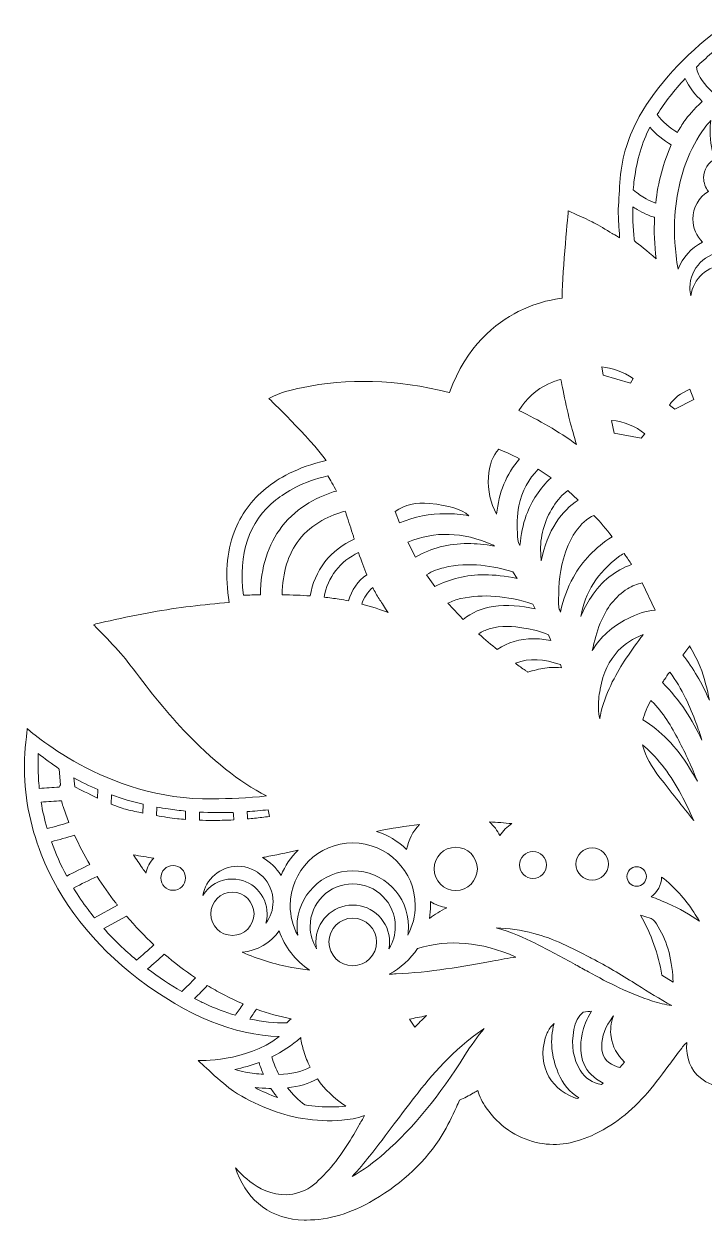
# Model space of a CAD drawing. Header units: millimetres. Extents: x -1149 to 2186, y 108 to 662.
# Drawn here: x 1550 to 1858, y 114 to 656 of the extents above; entities that cross this region are included whole.
import ezdxf

# ---------------------------------------------------------------- set-up
doc = ezdxf.new("R2010")
doc.units = ezdxf.units.MM
doc.header["$MEASUREMENT"] = 0
doc.layers.add('Layer 1', color=7, linetype='Continuous')

msp = doc.modelspace()

# ---------------------------------------------------------------- linework, layer by layer
at = {"layer": 'Layer 1', "lineweight": 0}
for points, knots in [([(2185.58, 320.65), (2185.58, 320.7), (2185.57, 320.75), (2185.56, 320.82), (2185.64, 325.42), (2184.24, 336.42), (2184.24, 336.42), (2184.24, 336.42), (2148.69, 303.7), (2100.36, 304.63), (2092.65, 304.78), (2084.44, 304.92), (2075.96, 305.91), (2088.48, 312.51), (2100.4, 321.99), (2113.33, 335.62), (2122.18, 344.94), (2130.08, 355.3), (2137.73, 365.32), (2137.73, 365.32), (2138.96, 366.93), (2138.96, 366.93), (2143.15, 372.42), (2154.19, 383.46), (2154.19, 383.46), (2153.97, 383.76), (2148.59, 384.88), (2146.77, 385.3), (2140.42, 386.76), (2134.04, 388.04), (2127.63, 389.18), (2116.08, 391.21), (2104.47, 392.7), (2092.8, 393.5), (2094.75, 405.52), (2094.01, 416.25), (2090.57, 425.41), (2087.64, 433.22), (2082.75, 439.93), (2076.04, 445.34), (2070.91, 449.48), (2062.09, 454.92), (2048.86, 457.79), (2056.45, 468.4), (2074.79, 485.87), (2074.79, 485.87), (2074.79, 485.87), (2074.5, 486.03), (2074.5, 486.03), (2069.8, 488.69), (2064.64, 489.8), (2060.1, 490.77), (2039.22, 495.24), (2017.31, 494.57), (1993.13, 488.71), (1993.13, 488.71), (1993.08, 488.71), (1993.01, 488.7), (1985.46, 509.75), (1971.96, 520.22), (1961.87, 525.3), (1952.67, 529.94), (1944.72, 531.04), (1942.02, 531.29), (1942.02, 531.57), (1942.02, 531.82), (1942.05, 532.03), (1942.03, 532.03), (1942.02, 532.04), (1942.01, 532.04), (1941.83, 544.13), (1939.22, 570.9), (1939.22, 570.9), (1939.22, 570.9), (1931.56, 567.55), (1928.46, 565.93), (1928.46, 565.93), (1927.68, 565.52), (1927.68, 565.52), (1925.5, 564.39), (1922.21, 562.4), (1919.3, 560.66), (1919.03, 560.49), (1918.76, 560.33), (1918.5, 560.17), (1918.5, 560.17), (1916.44, 558.94), (1915.98, 558.67), (1916.05, 559.57), (1916.14, 561.12), (1916.3, 563.85), (1916.47, 566.78), (1916.66, 570.52), (1916.59, 571.73), (1916.4, 575.25), (1916.19, 579.17), (1915.89, 583.12), (1915.89, 583.17), (1915.89, 583.23), (1915.88, 583.28), (1915.82, 584.03), (1915.77, 584.78), (1915.7, 585.53), (1914.86, 595.59), (1911.96, 605.03), (1907.06, 613.58), (1898.66, 628.24), (1886.92, 641.14), (1871.17, 653), (1870.75, 653.31), (1868.09, 655.56), (1868.09, 655.56), (1868.09, 655.56), (1865.42, 653.31), (1865.01, 653), (1849.26, 641.14), (1837.52, 628.24), (1829.11, 613.58), (1824.22, 605.03), (1821.31, 595.59), (1820.47, 585.53), (1820.07, 580.78), (1819.81, 575.97), (1819.58, 571.73), (1819.52, 570.52), (1819.7, 566.78), (1819.87, 563.85), (1820.03, 561.12), (1820.12, 559.57), (1820.19, 558.67), (1819.74, 558.94), (1817.68, 560.17), (1817.68, 560.17), (1817.41, 560.33), (1817.14, 560.49), (1816.87, 560.66), (1813.97, 562.4), (1810.67, 564.39), (1808.49, 565.52), (1808.49, 565.52), (1807.72, 565.93), (1807.72, 565.93), (1804.61, 567.55), (1796.95, 570.9), (1796.95, 570.9), (1796.95, 570.9), (1794.35, 544.13), (1794.17, 532.04), (1794.15, 532.04), (1794.14, 532.03), (1794.13, 532.03), (1794.15, 531.82), (1794.16, 531.57), (1794.16, 531.29), (1791.45, 531.04), (1783.51, 529.94), (1774.3, 525.3), (1764.22, 520.22), (1750.72, 509.75), (1743.17, 488.7), (1743.09, 488.71), (1743.04, 488.71), (1743.04, 488.71), (1718.86, 494.57), (1696.95, 495.24), (1676.08, 490.77), (1671.53, 489.8), (1666.38, 488.69), (1661.68, 486.03), (1661.68, 486.03), (1661.39, 485.87), (1661.39, 485.87), (1661.39, 485.87), (1679.72, 468.4), (1687.32, 457.79), (1674.09, 454.92), (1665.26, 449.48), (1660.14, 445.34), (1653.43, 439.93), (1648.54, 433.22), (1645.6, 425.41), (1642.16, 416.25), (1641.42, 405.52), (1643.37, 393.5), (1631.7, 392.7), (1620.09, 391.21), (1608.55, 389.18), (1602.14, 388.04), (1595.75, 386.76), (1589.41, 385.3), (1587.58, 384.88), (1582.2, 383.76), (1581.99, 383.46), (1581.99, 383.46), (1593.02, 372.42), (1597.22, 366.93), (1597.22, 366.93), (1598.44, 365.32), (1598.44, 365.32), (1606.09, 355.3), (1613.99, 344.94), (1622.84, 335.62), (1635.77, 321.99), (1647.69, 312.51), (1660.21, 305.91), (1651.73, 304.92), (1643.53, 304.78), (1635.81, 304.63), (1587.49, 303.7), (1551.94, 336.42), (1551.94, 336.42), (1551.94, 336.42), (1550.53, 325.42), (1550.61, 320.82), (1550.6, 320.75), (1550.6, 320.7), (1550.6, 320.65), (1550.4, 306.84), (1552.97, 293.01), (1558.25, 279.56), (1566.66, 258.14), (1581.89, 238.59), (1602.3, 223.02), (1624.29, 206.26), (1645.73, 197.5), (1666.07, 196.96), (1650.78, 185.17), (1629.36, 186.14), (1629.36, 186.14), (1629.36, 186.14), (1640.34, 175.48), (1645.3, 172.28), (1655.26, 165.85), (1665.83, 161.66), (1676.71, 159.84), (1682.61, 158.84), (1688.57, 158.6), (1694.44, 159.1), (1697.62, 159.37), (1701.26, 159.84), (1704.63, 161.15), (1703.77, 159.62), (1702.95, 158.15), (1702.12, 156.69), (1698.02, 149.45), (1693.39, 141.86), (1687.3, 135.38), (1684.25, 132.14), (1681.26, 129.03), (1677.75, 127.4), (1662.48, 120.34), (1650.1, 133.43), (1647.85, 135.75), (1647.85, 135.75), (1646.16, 137.5), (1646.16, 137.5), (1646.16, 137.5), (1647.04, 135.23), (1647.04, 135.23), (1649.61, 128.66), (1653.43, 123.49), (1658.38, 119.86), (1663.61, 116.03), (1669.99, 114.01), (1677.34, 113.87), (1677.68, 113.86), (1678.02, 113.86), (1678.36, 113.86), (1688.46, 113.86), (1698.47, 116.85), (1708.92, 122.99), (1722.14, 130.76), (1732.53, 140.67), (1739.82, 152.45), (1742.3, 156.46), (1744.32, 160.83), (1746.27, 165.05), (1746.76, 166.1), (1747.25, 167.16), (1747.74, 168.21), (1749.94, 169.14), (1751.91, 170.15), (1753.75, 171.28), (1754.01, 171.44), (1754.31, 171.6), (1754.63, 171.78), (1755.05, 172.02), (1755.51, 172.27), (1755.96, 172.56), (1756.73, 169.84), (1758.02, 167.2), (1759.8, 164.68), (1765.58, 156.49), (1773.19, 151.23), (1782.41, 149.06), (1790.5, 147.15), (1798.67, 148.14), (1807.38, 152.07), (1817.09, 156.46), (1825.69, 163.06), (1832.94, 171.68), (1836.59, 176.01), (1840.02, 180.64), (1843.34, 185.11), (1844.97, 187.3), (1846.65, 189.57), (1848.34, 191.77), (1848.85, 192.44), (1849.43, 193.07), (1850.17, 193.87), (1850.3, 194.02), (1850.44, 194.16), (1850.58, 194.32), (1850.2, 187.1), (1852.2, 181.96), (1856.81, 178.22), (1859.95, 175.67), (1863.61, 174.35), (1867.67, 174.29), (1867.67, 174.29), (1868.01, 174.29), (1868.01, 174.29), (1868.01, 174.29), (1868.01, 174.29), (1868.01, 174.29), (1868.01, 174.29), (1868.09, 174.29), (1868.09, 174.29), (1868.09, 174.29), (1868.16, 174.29), (1868.16, 174.29), (1868.16, 174.29), (1868.16, 174.29), (1868.16, 174.29), (1868.16, 174.29), (1868.51, 174.29), (1868.51, 174.29), (1872.57, 174.35), (1876.22, 175.67), (1879.36, 178.22), (1883.97, 181.96), (1885.97, 187.1), (1885.59, 194.32), (1885.73, 194.16), (1885.87, 194.02), (1886, 193.87), (1886.74, 193.07), (1887.32, 192.44), (1887.84, 191.77), (1889.52, 189.57), (1891.21, 187.3), (1892.83, 185.11), (1896.15, 180.64), (1899.59, 176.01), (1903.23, 171.68), (1910.49, 163.06), (1919.09, 156.46), (1928.8, 152.07), (1937.51, 148.14), (1945.67, 147.15), (1953.76, 149.06), (1962.98, 151.23), (1970.59, 156.49), (1976.37, 164.68), (1978.15, 167.2), (1979.44, 169.84), (1980.21, 172.56), (1980.66, 172.27), (1981.12, 172.02), (1981.55, 171.78), (1981.87, 171.6), (1982.16, 171.44), (1982.42, 171.28), (1984.27, 170.15), (1986.23, 169.14), (1988.43, 168.21), (1988.93, 167.16), (1989.41, 166.1), (1989.9, 165.05), (1991.86, 160.83), (1993.88, 156.46), (1996.36, 152.45), (2003.64, 140.67), (2014.04, 130.76), (2027.26, 122.99), (2037.71, 116.85), (2047.72, 113.86), (2057.82, 113.86), (2058.15, 113.86), (2058.49, 113.86), (2058.83, 113.87), (2066.19, 114.01), (2072.56, 116.03), (2077.79, 119.86), (2082.75, 123.49), (2086.56, 128.66), (2089.13, 135.23), (2089.13, 135.23), (2090.02, 137.5), (2090.02, 137.5), (2090.02, 137.5), (2088.32, 135.75), (2088.32, 135.75), (2086.07, 133.43), (2073.69, 120.34), (2058.42, 127.4), (2054.91, 129.03), (2051.93, 132.14), (2048.87, 135.38), (2042.78, 141.86), (2038.15, 149.45), (2034.06, 156.69), (2033.23, 158.15), (2032.41, 159.62), (2031.55, 161.15), (2034.92, 159.84), (2038.55, 159.37), (2041.74, 159.1), (2047.6, 158.6), (2053.57, 158.84), (2059.46, 159.84), (2070.34, 161.66), (2080.91, 165.85), (2090.88, 172.28), (2095.84, 175.48), (2106.81, 186.14), (2106.81, 186.14), (2106.81, 186.14), (2085.39, 185.17), (2070.11, 196.96), (2090.44, 197.5), (2111.88, 206.26), (2133.87, 223.02), (2154.28, 238.59), (2169.51, 258.14), (2177.92, 279.56), (2183.2, 293.01), (2185.78, 306.84), (2185.58, 320.65)], [0, 0, 0, 0, 1, 1, 1, 2, 2, 2, 3, 3, 3, 4, 4, 4, 5, 5, 5, 6, 6, 6, 7, 7, 7, 8, 8, 8, 9, 9, 9, 10, 10, 10, 11, 11, 11, 12, 12, 12, 13, 13, 13, 14, 14, 14, 15, 15, 15, 16, 16, 16, 17, 17, 17, 18, 18, 18, 19, 19, 19, 20, 20, 20, 21, 21, 21, 22, 22, 22, 23, 23, 23, 24, 24, 24, 25, 25, 25, 26, 26, 26, 27, 27, 27, 28, 28, 28, 29, 29, 29, 30, 30, 30, 31, 31, 31, 32, 32, 32, 33, 33, 33, 34, 34, 34, 35, 35, 35, 36, 36, 36, 37, 37, 37, 38, 38, 38, 39, 39, 39, 40, 40, 40, 41, 41, 41, 42, 42, 42, 43, 43, 43, 44, 44, 44, 45, 45, 45, 46, 46, 46, 47, 47, 47, 48, 48, 48, 49, 49, 49, 50, 50, 50, 51, 51, 51, 52, 52, 52, 53, 53, 53, 54, 54, 54, 55, 55, 55, 56, 56, 56, 57, 57, 57, 58, 58, 58, 59, 59, 59, 60, 60, 60, 61, 61, 61, 62, 62, 62, 63, 63, 63, 64, 64, 64, 65, 65, 65, 66, 66, 66, 67, 67, 67, 68, 68, 68, 69, 69, 69, 70, 70, 70, 71, 71, 71, 72, 72, 72, 73, 73, 73, 74, 74, 74, 75, 75, 75, 76, 76, 76, 77, 77, 77, 78, 78, 78, 79, 79, 79, 80, 80, 80, 81, 81, 81, 82, 82, 82, 83, 83, 83, 84, 84, 84, 85, 85, 85, 86, 86, 86, 87, 87, 87, 88, 88, 88, 89, 89, 89, 90, 90, 90, 91, 91, 91, 92, 92, 92, 93, 93, 93, 94, 94, 94, 95, 95, 95, 96, 96, 96, 97, 97, 97, 98, 98, 98, 99, 99, 99, 100, 100, 100, 101, 101, 101, 102, 102, 102, 103, 103, 103, 104, 104, 104, 105, 105, 105, 106, 106, 106, 107, 107, 107, 108, 108, 108, 109, 109, 109, 110, 110, 110, 111, 111, 111, 112, 112, 112, 113, 113, 113, 114, 114, 114, 115, 115, 115, 116, 116, 116, 117, 117, 117, 118, 118, 118, 119, 119, 119, 120, 120, 120, 121, 121, 121, 122, 122, 122, 123, 123, 123, 124, 124, 124, 125, 125, 125, 126, 126, 126, 127, 127, 127, 128, 128, 128, 129, 129, 129, 130, 130, 130, 131, 131, 131, 132, 132, 132, 133, 133, 133, 134, 134, 134, 135, 135, 135, 136, 136, 136, 137, 137, 137, 138, 138, 138, 139, 139, 139, 140, 140, 140, 141, 141, 141, 142, 142, 142, 143, 143, 143, 144, 144, 144, 145, 145, 145, 146, 146, 146, 146]), ([(1861.82, 642.34), (1863.58, 643.88), (1865.57, 645.33), (1867.49, 646.73), (1867.68, 646.88), (1867.89, 647.02), (1868.09, 647.17), (1868.29, 647.02), (1868.49, 646.87), (1868.69, 646.73), (1870.61, 645.33), (1872.59, 643.88), (1874.35, 642.34), (1877.32, 639.74), (1880.13, 637.11), (1882.72, 634.53), (1882.47, 632.24), (1880.52, 630.21), (1879.08, 628.71), (1877.69, 627.27), (1876.13, 625.65), (1874.4, 624.44), (1873.14, 625.61), (1872.15, 626.5), (1871.63, 626.96), (1869.2, 629.13), (1868.94, 629.36), (1868.09, 629.36), (1867.23, 629.36), (1866.98, 629.13), (1864.54, 626.96), (1864, 626.47), (1863.18, 625.73), (1862.16, 624.8), (1858.78, 628.01), (1855.6, 631.53), (1854.94, 635.99), (1857.11, 638.1), (1859.42, 640.24), (1861.82, 642.34)], [0, 0, 0, 0, 1, 1, 1, 2, 2, 2, 3, 3, 3, 4, 4, 4, 5, 5, 5, 6, 6, 6, 7, 7, 7, 8, 8, 8, 9, 9, 9, 10, 10, 10, 11, 11, 11, 12, 12, 12, 13, 13, 13, 13]), ([(1849.88, 630.84), (1851.57, 626.8), (1854.63, 623.38), (1857.61, 620.49), (1853.7, 616.67), (1851.05, 613.76), (1849.73, 611.82), (1848.55, 610.07), (1847.42, 608.25), (1846.38, 606.37), (1843.05, 608.51), (1839.51, 611.08), (1837.21, 614.55), (1840.71, 620.11), (1844.87, 625.46), (1849.88, 630.84)], [0, 0, 0, 0, 1, 1, 1, 2, 2, 2, 3, 3, 3, 4, 4, 4, 5, 5, 5, 5]), ([(1826.82, 584.98), (1828.01, 594.04), (1830.31, 601.83), (1833.85, 608.74), (1836.65, 605.5), (1840.13, 602.98), (1843.57, 600.76), (1839.95, 592.74), (1837.58, 583.87), (1836.52, 574.37), (1835.06, 574.93), (1833.62, 575.59), (1832.24, 576.34), (1830.22, 577.44), (1828.25, 578.8), (1826.37, 580.4), (1826.49, 582.05), (1826.64, 583.55), (1826.82, 584.98)], [0, 0, 0, 0, 1, 1, 1, 2, 2, 2, 3, 3, 3, 4, 4, 4, 5, 5, 5, 6, 6, 6, 6]), ([(1863.47, 594.53), (1860.31, 592.84), (1858.25, 589.48), (1858.25, 585.85), (1858.25, 583.58), (1859.01, 581.45), (1860.39, 579.72), (1856.07, 577.07), (1853.35, 572.27), (1853.35, 567.15), (1853.35, 563.24), (1854.97, 559.42), (1857.75, 556.66), (1852.61, 554.08), (1848.68, 549.72), (1846.65, 544.43), (1845.93, 548.62), (1845.45, 552.69), (1845.22, 556.59), (1844.46, 569.51), (1846.14, 581.61), (1850.22, 592.54), (1852.51, 598.68), (1855.32, 604.01), (1858.58, 608.36), (1859.45, 609.52), (1860.41, 610.67), (1861.48, 611.85), (1861.29, 610.28), (1861.2, 608.63), (1861.2, 606.95), (1861.2, 601.99), (1862.04, 597.47), (1863.47, 594.53)], [0, 0, 0, 0, 1, 1, 1, 2, 2, 2, 3, 3, 3, 4, 4, 4, 5, 5, 5, 6, 6, 6, 7, 7, 7, 8, 8, 8, 9, 9, 9, 10, 10, 10, 11, 11, 11, 11]), ([(1826.12, 572.74), (1826.78, 572.29), (1827.46, 571.87), (1828.13, 571.47), (1829.48, 570.67), (1830.89, 569.95), (1832.32, 569.32), (1833.12, 568.97), (1833.95, 568.64), (1834.79, 568.34), (1835.15, 568.21), (1835.51, 568.09), (1835.86, 567.97), (1835.91, 567.92), (1835.96, 567.87), (1836.01, 567.83), (1835.72, 561.75), (1835.95, 555.48), (1836.7, 549.14), (1832.69, 552.9), (1828.94, 555.72), (1826.87, 557.26), (1826.81, 557.99), (1826.75, 558.71), (1826.69, 559.38), (1826.69, 559.38), (1826.68, 559.47), (1826.68, 559.47), (1826.43, 562.14), (1826.18, 564.91), (1826.14, 567.58), (1826.12, 569.14), (1826.11, 570.91), (1826.12, 572.74)], [0, 0, 0, 0, 1, 1, 1, 2, 2, 2, 3, 3, 3, 4, 4, 4, 5, 5, 5, 6, 6, 6, 7, 7, 7, 8, 8, 8, 9, 9, 9, 10, 10, 10, 11, 11, 11, 11]), ([(1868.09, 546.26), (1860.05, 546.26), (1853.41, 540.21), (1852.48, 532.42), (1852.18, 533.64), (1852.03, 534.89), (1852.03, 536.16), (1852.03, 545.01), (1859.24, 552.21), (1868.09, 552.21), (1876.94, 552.21), (1884.14, 545.01), (1884.14, 536.16), (1884.14, 534.89), (1883.99, 533.64), (1883.7, 532.42), (1882.76, 540.21), (1876.12, 546.26), (1868.09, 546.26)], [0, 0, 0, 0, 1, 1, 1, 2, 2, 2, 3, 3, 3, 4, 4, 4, 5, 5, 5, 6, 6, 6, 6]), ([(1826.39, 494.92), (1826.39, 494.92), (1825.18, 492.93), (1825.18, 492.93), (1825.18, 492.93), (1812.72, 496.46), (1812.72, 496.46), (1812.72, 496.46), (1812.15, 500.26), (1812.15, 500.26), (1816.5, 499.58), (1821.75, 498.28), (1826.39, 494.92)], [0, 0, 0, 0, 1, 1, 1, 2, 2, 2, 3, 3, 3, 4, 4, 4, 4]), ([(1788.05, 492.6), (1789.86, 493.44), (1791.71, 494.08), (1793.57, 494.53), (1793.91, 492.89), (1794.25, 491.24), (1794.58, 489.62), (1795.52, 485.06), (1796.48, 480.34), (1797.67, 475.71), (1798.56, 472.25), (1799.55, 468.88), (1800.7, 465.08), (1792.4, 471.07), (1783.81, 476.13), (1774.53, 480.5), (1777.96, 485.96), (1782.5, 490.03), (1788.05, 492.6)], [0, 0, 0, 0, 1, 1, 1, 2, 2, 2, 3, 3, 3, 4, 4, 4, 5, 5, 5, 6, 6, 6, 6]), ([(1852.03, 490.13), (1852.03, 490.13), (1853.8, 485.44), (1853.8, 485.44), (1853.8, 485.44), (1845.22, 481.09), (1845.22, 481.09), (1845.22, 481.09), (1842.76, 482.93), (1842.76, 482.93), (1844.9, 486.11), (1847.82, 488.37), (1852.03, 490.13)], [0, 0, 0, 0, 1, 1, 1, 2, 2, 2, 3, 3, 3, 4, 4, 4, 4]), ([(1829.99, 468.01), (1829.99, 468.01), (1817.77, 470.23), (1817.77, 470.23), (1817.77, 470.23), (1816.51, 476.03), (1816.51, 476.03), (1822.37, 475.42), (1827.32, 473.43), (1831.59, 469.98), (1831.59, 469.98), (1829.99, 468.01), (1829.99, 468.01)], [0, 0, 0, 0, 1, 1, 1, 2, 2, 2, 3, 3, 3, 4, 4, 4, 4]), ([(1760.75, 450.31), (1761.08, 455.63), (1762.81, 460.28), (1765.41, 462.93), (1768.16, 461.9), (1770.99, 460.59), (1774.84, 458.56), (1768.82, 451.56), (1765.42, 443.33), (1764.5, 433.52), (1761.7, 438.55), (1760.38, 444.41), (1760.75, 450.31)], [0, 0, 0, 0, 1, 1, 1, 2, 2, 2, 3, 3, 3, 4, 4, 4, 4]), ([(1657.51, 397.05), (1654.98, 397.01), (1652.41, 396.93), (1649.84, 396.81), (1647.31, 415.58), (1652.23, 430.1), (1664.46, 439.97), (1668.86, 443.52), (1676.51, 448.26), (1688.08, 450.88), (1689.1, 449.13), (1690.66, 446.38), (1691.93, 444.03), (1684.45, 441.82), (1674.49, 437.26), (1667.23, 427.92), (1660.9, 419.79), (1657.63, 409.4), (1657.51, 397.05)], [0, 0, 0, 0, 1, 1, 1, 2, 2, 2, 3, 3, 3, 4, 4, 4, 5, 5, 5, 6, 6, 6, 6]), ([(1777.93, 433.02), (1776.37, 428.79), (1775.44, 424.39), (1775.07, 419.38), (1774.38, 420.57), (1774.02, 421.84), (1773.95, 423.21), (1773.71, 428.34), (1773.59, 432.94), (1774.55, 437.35), (1776.01, 444.02), (1778.9, 449.45), (1783.37, 453.9), (1783.37, 453.9), (1789.13, 450.06), (1789.13, 450.06), (1784.05, 445.23), (1780.37, 439.64), (1777.93, 433.02)], [0, 0, 0, 0, 1, 1, 1, 2, 2, 2, 3, 3, 3, 4, 4, 4, 5, 5, 5, 6, 6, 6, 6]), ([(1791.48, 429.82), (1788.27, 424.87), (1786.03, 419.16), (1784.68, 412.48), (1784.58, 413.66), (1784.5, 414.78), (1784.44, 415.86), (1784.03, 423.2), (1785.96, 430.3), (1790.17, 436.98), (1792.1, 440.03), (1794.24, 442.43), (1796.7, 444.28), (1796.7, 444.28), (1801.49, 439.94), (1801.49, 439.94), (1797.57, 437.47), (1794.29, 434.14), (1791.48, 429.82)], [0, 0, 0, 0, 1, 1, 1, 2, 2, 2, 3, 3, 3, 4, 4, 4, 5, 5, 5, 6, 6, 6, 6]), ([(1733.96, 438.41), (1743.58, 437.35), (1748.23, 436.01), (1751.95, 432.81), (1748.4, 433.44), (1744.91, 433.76), (1741.52, 433.76), (1734.26, 433.76), (1727.36, 432.4), (1720.47, 429.62), (1720.47, 429.62), (1718.47, 434.82), (1718.47, 434.82), (1722.9, 437.85), (1728.11, 439.06), (1733.96, 438.41)], [0, 0, 0, 0, 1, 1, 1, 2, 2, 2, 3, 3, 3, 4, 4, 4, 5, 5, 5, 5]), ([(1696.23, 434.13), (1696.25, 433.91), (1696.3, 433.69), (1696.38, 433.48), (1697.51, 430.24), (1698.57, 426.84), (1699.6, 423.54), (1699.6, 423.54), (1699.61, 423.49), (1699.61, 423.49), (1699.75, 423.05), (1699.9, 422.6), (1700.04, 422.15), (1694.84, 419.94), (1690.26, 416.42), (1686.74, 411.93), (1683.21, 407.41), (1680.9, 402.09), (1680.04, 396.51), (1676.05, 396.8), (1671.88, 396.97), (1667.36, 397.05), (1667.48, 407.15), (1670.05, 415.5), (1675, 421.87), (1680.99, 429.57), (1689.54, 433.21), (1695.96, 434.93), (1696.05, 434.66), (1696.14, 434.39), (1696.23, 434.13)], [0, 0, 0, 0, 1, 1, 1, 2, 2, 2, 3, 3, 3, 4, 4, 4, 5, 5, 5, 6, 6, 6, 7, 7, 7, 8, 8, 8, 9, 9, 9, 10, 10, 10, 10]), ([(1808.53, 433.01), (1811.5, 429.94), (1814.2, 426.76), (1816.74, 423.35), (1809.07, 418.37), (1803.34, 412.38), (1799.24, 405.07), (1796.51, 400.2), (1794.63, 395.09), (1793.42, 389.2), (1793.29, 389.48), (1793.17, 389.75), (1793.06, 390.02), (1792.75, 390.72), (1792.57, 391.63), (1792.57, 392.57), (1792.51, 398.96), (1792.63, 406.35), (1794.71, 413.27), (1795.96, 417.4), (1797.48, 421.75), (1800.16, 425.52), (1802.75, 429.15), (1805.42, 431.55), (1808.53, 433.01)], [0, 0, 0, 0, 1, 1, 1, 2, 2, 2, 3, 3, 3, 4, 4, 4, 5, 5, 5, 6, 6, 6, 7, 7, 7, 8, 8, 8, 8]), ([(1762.64, 419.72), (1763.01, 419.56), (1763.21, 419.39), (1763.24, 419.35), (1763.31, 419.27), (1763.37, 419.19), (1763.44, 419.11), (1759.05, 419.86), (1755.18, 420.22), (1751.42, 420.22), (1742.65, 420.22), (1734.91, 418.21), (1727.81, 414.07), (1727.81, 414.07), (1724.29, 420.91), (1724.29, 420.91), (1736.47, 425.92), (1749.03, 425.53), (1762.64, 419.72)], [0, 0, 0, 0, 1, 1, 1, 2, 2, 2, 3, 3, 3, 4, 4, 4, 5, 5, 5, 6, 6, 6, 6]), ([(1705.67, 406.09), (1701.64, 403.3), (1698.74, 399.16), (1697.4, 394.27), (1695.95, 394.57), (1694.53, 394.83), (1693.15, 395.04), (1690.98, 395.39), (1688.68, 395.69), (1686.32, 395.95), (1687.93, 404.96), (1693.69, 412.38), (1701.97, 416.13), (1703.26, 412.22), (1704.46, 408.99), (1705.67, 406.09)], [0, 0, 0, 0, 1, 1, 1, 2, 2, 2, 3, 3, 3, 4, 4, 4, 5, 5, 5, 5]), ([(1773.79, 404.47), (1768.35, 405.57), (1763.61, 406.08), (1759.04, 406.08), (1750.74, 406.08), (1743.35, 404.32), (1736.46, 400.71), (1736.46, 400.71), (1732.7, 406.04), (1732.7, 406.04), (1735.4, 407.83), (1738.28, 408.71), (1740.56, 409.29), (1752.15, 412.23), (1763.35, 409.89), (1771.88, 407.47), (1771.88, 407.47), (1773.79, 404.47), (1773.79, 404.47)], [0, 0, 0, 0, 1, 1, 1, 2, 2, 2, 3, 3, 3, 4, 4, 4, 5, 5, 5, 6, 6, 6, 6]), ([(1819.74, 414.21), (1820.46, 414.75), (1821.34, 415.25), (1822.19, 415.7), (1823.65, 413.79), (1824.77, 412.12), (1825.53, 410.69), (1818.21, 408.15), (1812.06, 403.2), (1807.23, 395.96), (1805.41, 393.23), (1803.87, 390.33), (1802.62, 387.27), (1804.55, 398.1), (1810.31, 407.16), (1819.74, 414.21)], [0, 0, 0, 0, 1, 1, 1, 2, 2, 2, 3, 3, 3, 4, 4, 4, 5, 5, 5, 5]), ([(1836.24, 390.14), (1832.07, 389.64), (1827.97, 388.35), (1823.7, 386.19), (1816.77, 382.69), (1811.54, 377.95), (1807.82, 371.78), (1808.65, 376.06), (1809.85, 380.19), (1811.42, 384.11), (1814.21, 391.13), (1818.25, 396.25), (1823.78, 399.75), (1825.89, 401.08), (1828.07, 401.95), (1830.43, 402.4), (1830.43, 402.4), (1836.24, 390.14), (1836.24, 390.14)], [0, 0, 0, 0, 1, 1, 1, 2, 2, 2, 3, 3, 3, 4, 4, 4, 5, 5, 5, 6, 6, 6, 6]), ([(1708.38, 400.27), (1709.31, 398.47), (1710.26, 396.81), (1711.26, 395.23), (1711.26, 395.23), (1711.65, 394.61), (1711.65, 394.61), (1712.45, 393.35), (1713.75, 391.29), (1715.4, 388.96), (1712.13, 390.2), (1708, 391.61), (1703.44, 392.83), (1704.29, 395.74), (1706.01, 398.32), (1708.38, 400.27)], [0, 0, 0, 0, 1, 1, 1, 2, 2, 2, 3, 3, 3, 4, 4, 4, 5, 5, 5, 5]), ([(1781.97, 390.64), (1775.56, 392.23), (1769.18, 392.59), (1762.99, 391.73), (1757.85, 391.01), (1753.26, 389.04), (1749.33, 385.86), (1749.33, 385.86), (1748.93, 386.28), (1748.93, 386.28), (1746.7, 388.65), (1744.58, 390.91), (1742.46, 393.19), (1744.25, 394.16), (1746.19, 394.86), (1748.35, 395.32), (1758.4, 397.47), (1769.02, 396.66), (1780.81, 392.85), (1780.81, 392.85), (1781.97, 390.64), (1781.97, 390.64)], [0, 0, 0, 0, 1, 1, 1, 2, 2, 2, 3, 3, 3, 4, 4, 4, 5, 5, 5, 6, 6, 6, 7, 7, 7, 7]), ([(1764.79, 372.3), (1762.18, 374.34), (1759.22, 376.72), (1756.33, 379.34), (1757.8, 380.42), (1759.45, 381.04), (1761.05, 381.55), (1766.52, 383.29), (1772.32, 382.69), (1776.76, 381.98), (1780.66, 381.36), (1784.44, 380.64), (1787.92, 378.85), (1787.92, 378.85), (1788.97, 376.37), (1788.97, 376.37), (1786.14, 376.88), (1783.62, 377.12), (1781.16, 377.12), (1775, 377.12), (1769.64, 375.55), (1764.79, 372.3)], [0, 0, 0, 0, 1, 1, 1, 2, 2, 2, 3, 3, 3, 4, 4, 4, 5, 5, 5, 6, 6, 6, 7, 7, 7, 7]), ([(1811.5, 342.45), (1811.4, 341.94), (1811.31, 341.41), (1811.21, 340.86), (1810.42, 343.9), (1810.49, 347.04), (1810.71, 349.83), (1810.81, 351.21), (1811.09, 352.69), (1811.35, 354.13), (1811.35, 354.13), (1811.38, 354.3), (1811.38, 354.3), (1812.74, 361.68), (1815.43, 367.39), (1819.6, 371.75), (1822.59, 374.86), (1826.29, 377.25), (1830.88, 379.02), (1830.52, 378.54), (1830.18, 378.08), (1829.86, 377.66), (1827.32, 374.23), (1824.69, 370.69), (1822.32, 366.99), (1818.31, 360.7), (1813.45, 352.22), (1811.5, 342.45)], [0, 0, 0, 0, 1, 1, 1, 2, 2, 2, 3, 3, 3, 4, 4, 4, 5, 5, 5, 6, 6, 6, 7, 7, 7, 8, 8, 8, 9, 9, 9, 9]), ([(1848.86, 369.76), (1848.86, 369.76), (1851.92, 373.84), (1851.92, 373.84), (1852.09, 373.53), (1852.27, 373.22), (1852.44, 372.9), (1853.97, 370.14), (1855.56, 367.29), (1856.67, 364.43), (1858.64, 359.35), (1859.94, 354.13), (1860.86, 349.3), (1857.46, 357.04), (1853.5, 363.79), (1848.86, 369.76)], [0, 0, 0, 0, 1, 1, 1, 2, 2, 2, 3, 3, 3, 4, 4, 4, 5, 5, 5, 5]), ([(1780.56, 362.57), (1780.56, 362.57), (1780.48, 362.55), (1780.48, 362.55), (1779.85, 362.39), (1779.2, 362.22), (1778.54, 362.06), (1778.19, 362.3), (1777.84, 362.54), (1777.48, 362.79), (1777.48, 362.79), (1777.42, 362.83), (1777.42, 362.83), (1776.04, 363.78), (1774.51, 364.84), (1772.99, 365.99), (1779.43, 368.73), (1785.85, 367.8), (1793.34, 365.49), (1793.34, 365.49), (1793.88, 363.9), (1793.88, 363.9), (1792, 364.1), (1790.22, 364.21), (1788.35, 364.07), (1785.69, 363.88), (1783.2, 363.24), (1780.56, 362.57)], [0, 0, 0, 0, 1, 1, 1, 2, 2, 2, 3, 3, 3, 4, 4, 4, 5, 5, 5, 6, 6, 6, 7, 7, 7, 8, 8, 8, 9, 9, 9, 9]), ([(1839.56, 357.26), (1839.88, 357.73), (1840.2, 358.2), (1840.48, 358.63), (1841.24, 359.76), (1842.02, 360.92), (1842.87, 362), (1848.64, 354.45), (1852.23, 345.88), (1854.73, 339.18), (1855.7, 336.58), (1856.61, 333.93), (1857.47, 331.22), (1853.1, 340.3), (1847.54, 349.48), (1839.56, 357.26)], [0, 0, 0, 0, 1, 1, 1, 2, 2, 2, 3, 3, 3, 4, 4, 4, 5, 5, 5, 5]), ([(1851.9, 318.51), (1845.77, 328.35), (1838.83, 335.52), (1830.72, 340.4), (1831.52, 343.42), (1832.71, 346.32), (1834.34, 349.2), (1834.44, 349.1), (1834.54, 349.01), (1834.63, 348.92), (1839.99, 343.7), (1843.71, 337.27), (1846.94, 331.1), (1850.1, 325.05), (1852.93, 318.87), (1855.4, 312.61), (1854.27, 314.61), (1853.11, 316.58), (1851.9, 318.51)], [0, 0, 0, 0, 1, 1, 1, 2, 2, 2, 3, 3, 3, 4, 4, 4, 5, 5, 5, 6, 6, 6, 6]), ([(1556.84, 318.56), (1556.88, 318.83), (1556.9, 319.09), (1556.89, 319.37), (1556.85, 320.94), (1556.83, 323.13), (1556.82, 325.12), (1559.66, 322.96), (1563.17, 320.35), (1566.27, 318.24), (1566.28, 318.16), (1566.28, 318.09), (1566.29, 318.01), (1566.29, 318.01), (1567.02, 310.93), (1567.02, 310.93), (1566.76, 310.65), (1566.56, 310.31), (1566.43, 309.95), (1563.39, 309.79), (1560.34, 309.58), (1557.35, 309.33), (1557.03, 312.42), (1556.86, 315.52), (1556.84, 318.56)], [0, 0, 0, 0, 1, 1, 1, 2, 2, 2, 3, 3, 3, 4, 4, 4, 5, 5, 5, 6, 6, 6, 7, 7, 7, 8, 8, 8, 8]), ([(1830.71, 328.45), (1830.66, 328.64), (1830.6, 328.84), (1830.55, 329.04), (1833.54, 326.66), (1836.41, 323.7), (1839.43, 319.87), (1845.23, 312.55), (1849.52, 304.41), (1853.74, 294.78), (1848.82, 300.99), (1843, 308.37), (1838.59, 314.02), (1834.42, 319.37), (1831.99, 323.82), (1830.71, 328.45)], [0, 0, 0, 0, 1, 1, 1, 2, 2, 2, 3, 3, 3, 4, 4, 4, 5, 5, 5, 5]), ([(1583.9, 308.81), (1583.9, 308.81), (1583.77, 305), (1583.77, 305), (1579.65, 306.91), (1575.71, 308.9), (1573.39, 310.1), (1573.39, 310.1), (1572.97, 314.14), (1572.97, 314.14), (1576.48, 312.2), (1580.14, 310.41), (1583.9, 308.81)], [0, 0, 0, 0, 1, 1, 1, 2, 2, 2, 3, 3, 3, 4, 4, 4, 4]), ([(1558.18, 303.13), (1561.26, 303.39), (1564.36, 303.6), (1567.42, 303.75), (1567.83, 302.15), (1568.11, 301.15), (1568.27, 300.7), (1569.1, 298.41), (1569.93, 296.17), (1570.81, 293.96), (1567.6, 292.95), (1564.28, 292.02), (1560.91, 291.2), (1559.76, 295.16), (1558.84, 299.17), (1558.18, 303.13)], [0, 0, 0, 0, 1, 1, 1, 2, 2, 2, 3, 3, 3, 4, 4, 4, 5, 5, 5, 5]), ([(1590.1, 306.39), (1594.69, 304.74), (1599.5, 303.32), (1604.44, 302.18), (1604.44, 302.18), (1604.22, 298.18), (1604.22, 298.18), (1601.85, 298.67), (1599.45, 299.21), (1597.07, 299.78), (1595.33, 300.19), (1592.95, 301.03), (1589.96, 302.26), (1589.96, 302.26), (1590.1, 306.39), (1590.1, 306.39)], [0, 0, 0, 0, 1, 1, 1, 2, 2, 2, 3, 3, 3, 4, 4, 4, 5, 5, 5, 5]), ([(1610.65, 300.88), (1612.36, 300.57), (1614.08, 300.29), (1615.78, 300.04), (1618.34, 299.67), (1620.97, 299.35), (1623.63, 299.1), (1623.63, 299.1), (1623.6, 295.28), (1623.6, 295.28), (1622.29, 295.38), (1621.07, 295.5), (1619.88, 295.63), (1616.85, 295.99), (1613.67, 296.45), (1610.44, 297.01), (1610.44, 297.01), (1610.65, 300.88), (1610.65, 300.88)], [0, 0, 0, 0, 1, 1, 1, 2, 2, 2, 3, 3, 3, 4, 4, 4, 5, 5, 5, 6, 6, 6, 6]), ([(1629.89, 298.65), (1634.9, 298.38), (1640.05, 298.33), (1645.24, 298.51), (1645.34, 297.38), (1645.4, 296.23), (1645.42, 295.07), (1643.63, 294.98), (1641.89, 294.92), (1640.23, 294.9), (1637.4, 294.86), (1633.72, 294.83), (1629.87, 294.95), (1629.87, 294.95), (1629.89, 298.65), (1629.89, 298.65)], [0, 0, 0, 0, 1, 1, 1, 2, 2, 2, 3, 3, 3, 4, 4, 4, 5, 5, 5, 5]), ([(1661.03, 299.7), (1661.17, 298.66), (1661.37, 297.64), (1661.64, 296.65), (1660.41, 296.49), (1659.26, 296.34), (1658.16, 296.21), (1655.94, 295.94), (1653.76, 295.71), (1651.67, 295.52), (1651.64, 296.61), (1651.58, 297.72), (1651.49, 298.83), (1654.64, 299.04), (1657.84, 299.33), (1661.03, 299.7)], [0, 0, 0, 0, 1, 1, 1, 2, 2, 2, 3, 3, 3, 4, 4, 4, 5, 5, 5, 5]), ([(1723.74, 281.69), (1719.83, 285.48), (1715.18, 288.26), (1710.05, 289.89), (1716.94, 291.26), (1723.35, 292.29), (1729.48, 293.01), (1726.55, 289.87), (1724.54, 285.92), (1723.74, 281.69)], [0, 0, 0, 0, 1, 1, 1, 2, 2, 2, 3, 3, 3, 3]), ([(1761.27, 294.16), (1764.67, 294), (1768.05, 293.74), (1771.35, 293.39), (1769.2, 292), (1767.37, 290.16), (1766, 287.98), (1764.79, 290.3), (1763.19, 292.39), (1761.27, 294.16)], [0, 0, 0, 0, 1, 1, 1, 2, 2, 2, 3, 3, 3, 3]), ([(1562.84, 285.22), (1566.3, 286.08), (1569.81, 287.08), (1573.3, 288.21), (1575.41, 283.63), (1577.74, 279.14), (1580.25, 274.83), (1576.7, 273.2), (1573.19, 271.45), (1569.77, 269.61), (1567.06, 274.66), (1564.73, 279.91), (1562.84, 285.22)], [0, 0, 0, 0, 1, 1, 1, 2, 2, 2, 3, 3, 3, 4, 4, 4, 4]), ([(1699.32, 272.06), (1685.41, 272.06), (1674.09, 260.74), (1674.09, 246.83), (1674.09, 245.5), (1674.2, 244.19), (1674.4, 242.9), (1672.18, 247), (1671, 251.61), (1671, 256.32), (1671, 271.93), (1683.71, 284.64), (1699.32, 284.64), (1714.94, 284.64), (1727.64, 271.93), (1727.64, 256.32), (1727.64, 251.6), (1726.45, 246.98), (1724.23, 242.87), (1724.44, 244.17), (1724.54, 245.49), (1724.54, 246.83), (1724.54, 260.74), (1713.23, 272.06), (1699.32, 272.06)], [0, 0, 0, 0, 1, 1, 1, 2, 2, 2, 3, 3, 3, 4, 4, 4, 5, 5, 5, 6, 6, 6, 7, 7, 7, 8, 8, 8, 8]), ([(1736.15, 272.91), (1736.15, 278.31), (1740.55, 282.71), (1745.95, 282.71), (1751.36, 282.71), (1755.76, 278.31), (1755.76, 272.91), (1755.76, 267.5), (1751.36, 263.1), (1745.95, 263.1), (1740.55, 263.1), (1736.15, 267.5), (1736.15, 272.91)], [0, 0, 0, 0, 1, 1, 1, 2, 2, 2, 3, 3, 3, 4, 4, 4, 4]), ([(1807.77, 282.44), (1811.82, 282.44), (1815.11, 279.15), (1815.11, 275.1), (1815.11, 271.05), (1811.82, 267.76), (1807.77, 267.76), (1803.72, 267.76), (1800.43, 271.05), (1800.43, 275.1), (1800.43, 279.15), (1803.72, 282.44), (1807.77, 282.44)], [0, 0, 0, 0, 1, 1, 1, 2, 2, 2, 3, 3, 3, 4, 4, 4, 4]), ([(1609.25, 277.79), (1607.37, 275.97), (1606.12, 273.61), (1605.66, 271.03), (1605.12, 271.76), (1604.59, 272.49), (1604.07, 273.24), (1602.71, 275.17), (1601.3, 277.2), (1600, 279.29), (1603.01, 278.72), (1606.07, 278.22), (1609.25, 277.79)], [0, 0, 0, 0, 1, 1, 1, 2, 2, 2, 3, 3, 3, 4, 4, 4, 4]), ([(1658.41, 278.08), (1658.82, 278.14), (1659.22, 278.21), (1659.62, 278.28), (1664.22, 279.08), (1669.05, 280.08), (1674.6, 281.39), (1671.28, 278.12), (1668.64, 274.24), (1666.83, 269.94), (1664.77, 273.35), (1661.88, 276.14), (1658.41, 278.08)], [0, 0, 0, 0, 1, 1, 1, 2, 2, 2, 3, 3, 3, 4, 4, 4, 4]), ([(1787.07, 274.68), (1787.07, 271.3), (1784.32, 268.55), (1780.95, 268.55), (1777.57, 268.55), (1774.82, 271.3), (1774.82, 274.68), (1774.82, 278.05), (1777.57, 280.8), (1780.95, 280.8), (1784.32, 280.8), (1787.07, 278.05), (1787.07, 274.68)], [0, 0, 0, 0, 1, 1, 1, 2, 2, 2, 3, 3, 3, 4, 4, 4, 4]), ([(1623.61, 268.81), (1623.61, 265.71), (1621.09, 263.19), (1617.99, 263.19), (1614.89, 263.19), (1612.37, 265.71), (1612.37, 268.81), (1612.37, 271.91), (1614.89, 274.43), (1617.99, 274.43), (1621.09, 274.43), (1623.61, 271.91), (1623.61, 268.81)], [0, 0, 0, 0, 1, 1, 1, 2, 2, 2, 3, 3, 3, 4, 4, 4, 4]), ([(1663.26, 258.05), (1663.26, 254.47), (1662.07, 251.05), (1659.94, 248.28), (1660.33, 249.67), (1660.53, 251.11), (1660.53, 252.58), (1660.53, 261.25), (1653.48, 268.31), (1644.8, 268.31), (1639.22, 268.31), (1634.19, 265.34), (1631.39, 260.79), (1632.69, 268.34), (1639.29, 274.1), (1647.21, 274.1), (1656.06, 274.1), (1663.26, 266.9), (1663.26, 258.05)], [0, 0, 0, 0, 1, 1, 1, 2, 2, 2, 3, 3, 3, 4, 4, 4, 5, 5, 5, 6, 6, 6, 6]), ([(1827.93, 273.86), (1830.35, 273.86), (1832.33, 271.89), (1832.33, 269.46), (1832.33, 267.04), (1830.35, 265.06), (1827.93, 265.06), (1825.5, 265.06), (1823.53, 267.04), (1823.53, 269.46), (1823.53, 271.89), (1825.5, 273.86), (1827.93, 273.86)], [0, 0, 0, 0, 1, 1, 1, 2, 2, 2, 3, 3, 3, 4, 4, 4, 4]), ([(1582.4, 250.75), (1581.37, 252.02), (1580.38, 253.27), (1579.47, 254.49), (1577.13, 257.58), (1574.92, 260.83), (1572.89, 264.16), (1576.37, 266.03), (1579.95, 267.8), (1583.54, 269.44), (1586.17, 265.32), (1589, 261.32), (1591.95, 257.53), (1592.24, 257.16), (1592.52, 256.8), (1592.81, 256.43), (1592.81, 256.43), (1582.4, 250.75), (1582.4, 250.75)], [0, 0, 0, 0, 1, 1, 1, 2, 2, 2, 3, 3, 3, 4, 4, 4, 5, 5, 5, 6, 6, 6, 6]), ([(1699.32, 256.51), (1690.11, 256.51), (1682.62, 249.02), (1682.62, 239.81), (1682.62, 238.76), (1682.72, 237.72), (1682.91, 236.7), (1681.04, 239.72), (1680.02, 243.22), (1680.02, 246.83), (1680.02, 257.47), (1688.68, 266.13), (1699.32, 266.13), (1709.96, 266.13), (1718.61, 257.47), (1718.61, 246.83), (1718.61, 243.23), (1717.6, 239.74), (1715.74, 236.72), (1715.93, 237.73), (1716.03, 238.77), (1716.03, 239.81), (1716.03, 249.02), (1708.53, 256.51), (1699.32, 256.51)], [0, 0, 0, 0, 1, 1, 1, 2, 2, 2, 3, 3, 3, 4, 4, 4, 5, 5, 5, 6, 6, 6, 7, 7, 7, 8, 8, 8, 8]), ([(1842.08, 257.21), (1839.48, 258.35), (1836.99, 259.36), (1834.5, 260.28), (1837.37, 262.34), (1839.16, 265.65), (1839.23, 269.22), (1845.08, 264.58), (1849.87, 259.34), (1853.83, 253.26), (1854.63, 252.02), (1855.5, 250.66), (1856.35, 249.2), (1852.13, 252.22), (1847.42, 254.86), (1842.08, 257.21)], [0, 0, 0, 0, 1, 1, 1, 2, 2, 2, 3, 3, 3, 4, 4, 4, 5, 5, 5, 5]), ([(1644.8, 242.77), (1639.4, 242.77), (1635, 247.17), (1635, 252.58), (1635, 257.98), (1639.4, 262.38), (1644.8, 262.38), (1650.21, 262.38), (1654.61, 257.98), (1654.61, 252.58), (1654.61, 247.17), (1650.21, 242.77), (1644.8, 242.77)], [0, 0, 0, 0, 1, 1, 1, 2, 2, 2, 3, 3, 3, 4, 4, 4, 4]), ([(1734.51, 258.08), (1736.78, 256.73), (1739.27, 255.81), (1741.86, 255.33), (1739.1, 253.83), (1736.49, 252.21), (1734.07, 250.5), (1734.39, 252.41), (1734.55, 254.36), (1734.55, 256.32), (1734.55, 256.9), (1734.54, 257.49), (1734.51, 258.08)], [0, 0, 0, 0, 1, 1, 1, 2, 2, 2, 3, 3, 3, 4, 4, 4, 4]), ([(1601.43, 231.59), (1596.09, 236.02), (1591.1, 240.83), (1586.57, 245.88), (1586.57, 245.88), (1596.87, 251.51), (1596.87, 251.51), (1600.82, 246.89), (1604.99, 242.52), (1609.29, 238.5), (1606.71, 236.13), (1604.07, 233.82), (1601.43, 231.59)], [0, 0, 0, 0, 1, 1, 1, 2, 2, 2, 3, 3, 3, 4, 4, 4, 4]), ([(1699.32, 229.03), (1693.38, 229.03), (1688.54, 233.87), (1688.54, 239.81), (1688.54, 245.75), (1693.38, 250.59), (1699.32, 250.59), (1705.27, 250.59), (1710.1, 245.75), (1710.1, 239.81), (1710.1, 233.87), (1705.27, 229.03), (1699.32, 229.03)], [0, 0, 0, 0, 1, 1, 1, 2, 2, 2, 3, 3, 3, 4, 4, 4, 4]), ([(1839.31, 224.72), (1837.7, 234.46), (1834.62, 243.19), (1829.69, 251.96), (1830.94, 251.55), (1832.22, 251.13), (1833.51, 250.75), (1834.93, 250.34), (1835.87, 249.58), (1836.87, 248.04), (1841.41, 241.1), (1843.85, 232.84), (1844.35, 222.8), (1844.38, 222.39), (1844.39, 221.97), (1844.4, 221.57), (1844.4, 221.57), (1839.31, 224.72), (1839.31, 224.72)], [0, 0, 0, 0, 1, 1, 1, 2, 2, 2, 3, 3, 3, 4, 4, 4, 5, 5, 5, 6, 6, 6, 6]), ([(1666.01, 244.87), (1668.53, 237.59), (1673.37, 231.34), (1679.77, 227.05), (1677.06, 227.42), (1674.38, 227.84), (1671.75, 228.31), (1663.87, 229.7), (1656.49, 231.96), (1649.31, 235.18), (1656.02, 235.8), (1662.15, 239.36), (1666.01, 244.87)], [0, 0, 0, 0, 1, 1, 1, 2, 2, 2, 3, 3, 3, 4, 4, 4, 4]), ([(1835.07, 213.06), (1824.71, 216.28), (1815.06, 221.35), (1806.07, 226.26), (1804.1, 227.33), (1802.14, 228.42), (1800.17, 229.51), (1800.17, 229.51), (1800.11, 229.54), (1800.11, 229.54), (1794.2, 232.81), (1788.09, 236.19), (1781.89, 239.26), (1777.1, 241.63), (1771.13, 244.34), (1764.35, 246.15), (1769.83, 246.01), (1775.46, 245.19), (1781.37, 243.68), (1790.3, 241.39), (1798.69, 237.02), (1806.81, 232.79), (1807.53, 232.41), (1808.25, 232.04), (1808.97, 231.66), (1815.5, 228.27), (1821.92, 224.27), (1828.14, 220.39), (1833.19, 217.23), (1838.38, 213.99), (1843.78, 211), (1840.91, 211.46), (1838.03, 212.14), (1835.07, 213.06)], [0, 0, 0, 0, 1, 1, 1, 2, 2, 2, 3, 3, 3, 4, 4, 4, 5, 5, 5, 6, 6, 6, 7, 7, 7, 8, 8, 8, 9, 9, 9, 10, 10, 10, 11, 11, 11, 11]), ([(1762.47, 231.12), (1749.48, 228.65), (1734.16, 226.04), (1718.94, 225.34), (1717.9, 225.29), (1716.85, 225.25), (1715.81, 225.22), (1720.96, 227.97), (1725.42, 231.98), (1728.65, 236.83), (1742.99, 241.18), (1757.24, 239.97), (1773.24, 232.98), (1769.86, 232.44), (1766.1, 231.8), (1762.47, 231.12)], [0, 0, 0, 0, 1, 1, 1, 2, 2, 2, 3, 3, 3, 4, 4, 4, 5, 5, 5, 5]), ([(1621.86, 217.36), (1616.54, 220.41), (1611.36, 223.86), (1606.43, 227.61), (1609, 229.79), (1611.53, 232.04), (1613.98, 234.29), (1618.49, 230.41), (1623.22, 226.81), (1628.06, 223.57), (1626.1, 221.45), (1624.02, 219.37), (1621.86, 217.36)], [0, 0, 0, 0, 1, 1, 1, 2, 2, 2, 3, 3, 3, 4, 4, 4, 4]), ([(1646.15, 206.59), (1641.62, 207.95), (1636.98, 209.73), (1632.36, 211.89), (1630.8, 212.62), (1629.22, 213.39), (1627.64, 214.2), (1629.62, 216.11), (1631.55, 218.1), (1633.42, 220.15), (1635.76, 218.74), (1638.13, 217.39), (1640.49, 216.14), (1643.52, 214.54), (1646.63, 213.05), (1649.73, 211.73), (1648.54, 209.94), (1647.34, 208.22), (1646.15, 206.59)], [0, 0, 0, 0, 1, 1, 1, 2, 2, 2, 3, 3, 3, 4, 4, 4, 5, 5, 5, 6, 6, 6, 6]), ([(1652.66, 204.91), (1653.69, 206.37), (1654.71, 207.87), (1655.7, 209.37), (1660.9, 207.48), (1666.17, 206.01), (1671.39, 204.97), (1670.74, 204.35), (1670.08, 203.75), (1669.4, 203.17), (1663.98, 203.08), (1658.36, 203.67), (1652.66, 204.91)], [0, 0, 0, 0, 1, 1, 1, 2, 2, 2, 3, 3, 3, 4, 4, 4, 4]), ([(1725.07, 204.91), (1727.17, 205.28), (1729.71, 205.79), (1732.69, 206.43), (1730.73, 204.6), (1728.95, 202.8), (1727.46, 201.24), (1726.58, 202.42), (1725.78, 203.64), (1725.07, 204.91)], [0, 0, 0, 0, 1, 1, 1, 2, 2, 2, 3, 3, 3, 3]), ([(1811.99, 175.24), (1807.83, 175.87), (1804.67, 177.98), (1802.36, 181.69), (1799.13, 186.85), (1798.18, 192.88), (1799.45, 200.12), (1800.06, 203.56), (1801.47, 206.19), (1803.65, 207.96), (1805.25, 208.2), (1806.44, 208.36), (1807.5, 208.46), (1805.31, 204.92), (1803.83, 201.42), (1803.2, 198.26), (1801.07, 187.66), (1804.2, 180.32), (1812.74, 175.88), (1812.74, 175.88), (1811.99, 175.24), (1811.99, 175.24)], [0, 0, 0, 0, 1, 1, 1, 2, 2, 2, 3, 3, 3, 4, 4, 4, 5, 5, 5, 6, 6, 6, 7, 7, 7, 7]), ([(1820.22, 182.93), (1819.4, 183.19), (1818.68, 183.43), (1818.04, 183.7), (1818.04, 183.7), (1818.04, 183.7), (1818.04, 183.7), (1813.87, 185.48), (1812.08, 188.12), (1812.08, 192.52), (1812.07, 197.05), (1813.68, 201.4), (1817, 205.81), (1817.12, 205.97), (1817.25, 206.13), (1817.39, 206.29), (1816.23, 203.18), (1815.84, 199.9), (1816.31, 196.79), (1816.94, 192.51), (1819.06, 188.6), (1822.44, 185.44), (1822.44, 185.44), (1820.22, 182.93), (1820.22, 182.93)], [0, 0, 0, 0, 1, 1, 1, 2, 2, 2, 3, 3, 3, 4, 4, 4, 5, 5, 5, 6, 6, 6, 7, 7, 7, 8, 8, 8, 8]), ([(1750.12, 188.49), (1738.7, 170.27), (1726.83, 155.81), (1713.85, 144.31), (1708.85, 139.89), (1703.97, 136.36), (1699.06, 133.61), (1702.04, 136.68), (1704.66, 139.88), (1706.95, 142.79), (1710.77, 147.63), (1714.5, 152.6), (1718.12, 157.41), (1718.12, 157.41), (1718.15, 157.45), (1718.15, 157.45), (1721.18, 161.49), (1724.32, 165.66), (1727.49, 169.73), (1734.81, 179.15), (1744.91, 191.11), (1758.19, 200.15), (1758.42, 200.3), (1758.64, 200.45), (1758.87, 200.6), (1755.88, 197.07), (1752.98, 193.06), (1750.12, 188.49)], [0, 0, 0, 0, 1, 1, 1, 2, 2, 2, 3, 3, 3, 4, 4, 4, 5, 5, 5, 6, 6, 6, 7, 7, 7, 8, 8, 8, 9, 9, 9, 9]), ([(1800.99, 168.86), (1800.41, 169.06), (1799.95, 169.22), (1799.49, 169.39), (1793.89, 171.43), (1789.54, 175.43), (1787.24, 180.67), (1784.81, 186.2), (1784.86, 192.56), (1787.37, 198.58), (1787.99, 200.07), (1789.08, 201.54), (1790.49, 202.84), (1788.56, 195.51), (1789.2, 187.99), (1792.41, 180.45), (1794.61, 175.28), (1797.54, 171.74), (1801.77, 169.21), (1801.51, 169.09), (1801.25, 168.97), (1800.99, 168.86)], [0, 0, 0, 0, 1, 1, 1, 2, 2, 2, 3, 3, 3, 4, 4, 4, 5, 5, 5, 6, 6, 6, 7, 7, 7, 7]), ([(1662.67, 187.74), (1667.38, 190.11), (1671.77, 193.04), (1675.74, 196.5), (1676.06, 194.4), (1676.53, 192.32), (1677.14, 190.28), (1677.88, 187.83), (1678.85, 185.43), (1680.03, 183.13), (1676.15, 181.07), (1671.51, 179.96), (1665.88, 179.75), (1664.54, 182.3), (1663.46, 184.98), (1662.67, 187.74)], [0, 0, 0, 0, 1, 1, 1, 2, 2, 2, 3, 3, 3, 4, 4, 4, 5, 5, 5, 5]), ([(1645.85, 182.12), (1649.61, 182.8), (1653.31, 183.84), (1656.88, 185.2), (1657.42, 183.4), (1658.07, 181.62), (1658.83, 179.89), (1656.12, 180.07), (1653.43, 180.4), (1650.8, 180.85), (1648.86, 181.19), (1647.24, 181.6), (1645.85, 182.12)], [0, 0, 0, 0, 1, 1, 1, 2, 2, 2, 3, 3, 3, 4, 4, 4, 4]), ([(1655.08, 173.85), (1657.32, 173.66), (1659.47, 173.58), (1661.35, 173.5), (1661.65, 173.49), (1661.95, 173.48), (1662.26, 173.47), (1663.16, 172.04), (1664.14, 170.67), (1665.19, 169.36), (1661.78, 170.6), (1658.4, 172.1), (1655.08, 173.85)], [0, 0, 0, 0, 1, 1, 1, 2, 2, 2, 3, 3, 3, 4, 4, 4, 4]), ([(1690.06, 165.09), (1685.98, 164.99), (1681.79, 165.31), (1677.6, 166.03), (1674.65, 168.24), (1672.02, 170.83), (1669.76, 173.74), (1674.88, 174.3), (1679.42, 175.65), (1683.29, 177.75), (1686.64, 173.03), (1690.95, 168.91), (1696.15, 165.47), (1694.07, 165.22), (1691.95, 165.14), (1690.06, 165.09)], [0, 0, 0, 0, 1, 1, 1, 2, 2, 2, 3, 3, 3, 4, 4, 4, 5, 5, 5, 5])]:
    msp.add_open_spline(points, degree=3, knots=knots, dxfattribs=at)

doc.saveas('drawing.dxf')
